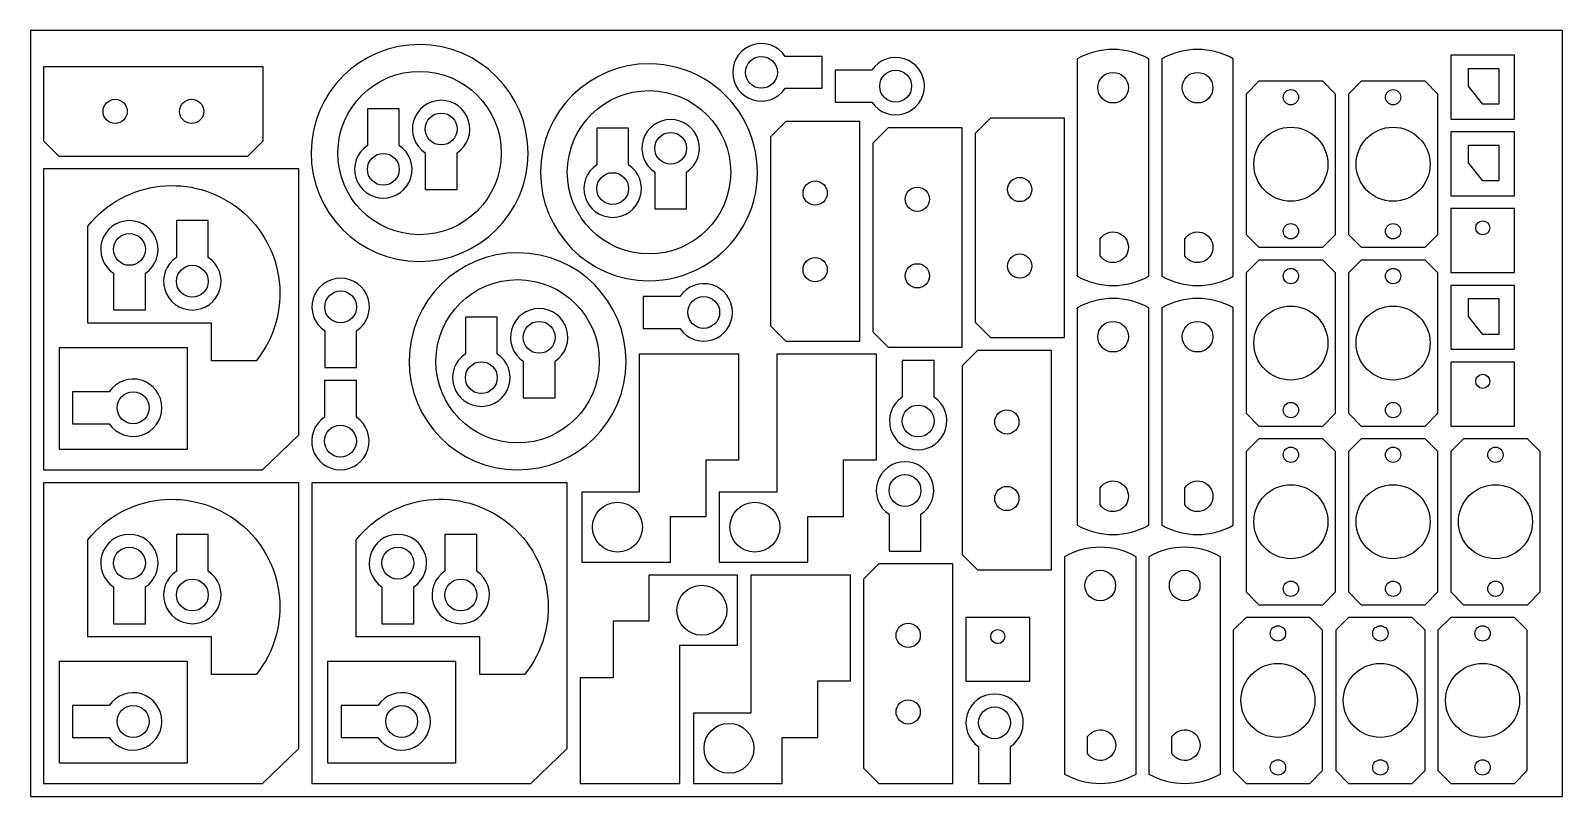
# Model space of a CAD drawing. Header units: metres. Extents: x 0 to 1200, y 0 to 600.
import ezdxf

# ---------------------------------------------------------------- set-up
doc = ezdxf.new("R2010")
doc.units = ezdxf.units.M

msp = doc.modelspace()

# ---------------------------------------------------------------- linework, layer by layer
for points in [[(0, 0), (1200, 0), (1200, 600), (0, 600)], [(1162.6, 530.7), (1162.6, 580.7), (1112.6, 580.7), (1112.6, 530.7)], [(10.2, 571.7), (10.2, 513.7), (22.2, 501.7), (170.2, 501.7), (182.2, 513.7), (182.2, 571.7)], [(1150.1, 570.4), (1150.1, 542.4), (1137.6, 542.4), (1126.5, 556.4), (1126.5, 570.4)], [(952.3, 440.3), (962.3, 430.3), (1012.3, 430.3), (1022.3, 440.3), (1022.3, 550.3), (1012.3, 560.3), (962.3, 560.3), (952.3, 550.3)], [(1032.4, 440.3), (1042.4, 430.3), (1092.4, 430.3), (1102.4, 440.3), (1102.4, 550.3), (1092.4, 560.3), (1042.4, 560.3), (1032.4, 550.3)], [(649.6, 528.7), (591.6, 528.7), (579.6, 516.7), (579.6, 368.7), (591.6, 356.7), (649.6, 356.7)], [(809.9, 531.5), (751.9, 531.5), (739.9, 519.5), (739.9, 371.5), (751.9, 359.5), (809.9, 359.5)], [(729.7, 523.9), (671.7, 523.9), (659.7, 511.9), (659.7, 363.9), (671.7, 351.9), (729.7, 351.9)], [(1162.6, 470.6), (1162.6, 520.6), (1112.6, 520.6), (1112.6, 470.6)], [(1150.1, 510.3), (1150.1, 482.3), (1137.6, 482.3), (1126.5, 496.3), (1126.5, 510.3)], [(10.2, 255.9), (181.7, 255.9), (210.2, 283.3), (210.2, 491.6), (10.2, 491.6)], [(1162.6, 410.5), (1162.6, 460.5), (1112.6, 460.5), (1112.6, 410.5)], [(952.3, 300.2), (962.3, 290.2), (1012.3, 290.2), (1022.3, 300.2), (1022.3, 410.2), (1012.3, 420.2), (962.3, 420.2), (952.3, 410.2)], [(1032.4, 300.2), (1042.4, 290.2), (1092.4, 290.2), (1102.4, 300.2), (1102.4, 410.2), (1092.4, 420.2), (1042.4, 420.2), (1032.4, 410.2)], [(1162.6, 350.4), (1162.6, 400.4), (1112.6, 400.4), (1112.6, 350.4)], [(1150.1, 390), (1150.1, 362), (1137.6, 362), (1126.5, 376), (1126.5, 390)], [(22.7, 271.8), (22.7, 351.8), (122.7, 351.8), (122.7, 271.8)], [(799.8, 349.4), (741.8, 349.4), (729.8, 337.4), (729.8, 189.4), (741.8, 177.4), (799.8, 177.4)], [(431.8, 183.4), (501.4, 183.4), (501.4, 219.4), (529.3, 219.4), (529.3, 263.8), (554.9, 263.8), (554.9, 346.6), (476.8, 346.6), (476.8, 238.4), (431.8, 238.4)], [(539.5, 183.4), (609, 183.4), (609, 219.4), (636.9, 219.4), (636.9, 263.8), (662.6, 263.8), (662.6, 346.6), (584.5, 346.6), (584.5, 238.4), (539.5, 238.4)], [(1162.6, 290.2), (1162.6, 340.2), (1112.6, 340.2), (1112.6, 290.2)], [(952.3, 160.2), (962.3, 150.2), (1012.3, 150.2), (1022.3, 160.2), (1022.3, 270.2), (1012.3, 280.2), (962.3, 280.2), (952.3, 270.2)], [(1032.4, 160.2), (1042.4, 150.2), (1092.4, 150.2), (1102.4, 160.2), (1102.4, 270.2), (1092.4, 280.2), (1042.4, 280.2), (1032.4, 270.2)], [(1112.6, 160.2), (1122.6, 150.2), (1172.6, 150.2), (1182.6, 160.2), (1182.6, 270.2), (1172.6, 280.2), (1122.6, 280.2), (1112.6, 270.2)], [(10.2, 10.2), (181.7, 10.2), (210.2, 37.6), (210.2, 245.8), (10.2, 245.8)], [(220.4, 10.2), (391.9, 10.2), (420.4, 37.6), (420.4, 245.8), (220.4, 245.8)], [(722.5, 182.2), (664.5, 182.2), (652.5, 170.2), (652.5, 22.2), (664.5, 10.2), (722.5, 10.2)], [(553.7, 173.4), (484.2, 173.4), (484.2, 137.4), (456.3, 137.4), (456.3, 93), (430.6, 93), (430.6, 10.2), (508.7, 10.2), (508.7, 118.4), (553.7, 118.4)], [(519.2, 10.2), (588.7, 10.2), (588.7, 46.2), (616.6, 46.2), (616.6, 90.5), (642.3, 90.5), (642.3, 173.4), (564.2, 173.4), (564.2, 65.2), (519.2, 65.2)], [(782.7, 90.2), (782.7, 140.2), (732.7, 140.2), (732.7, 90.2)], [(942.2, 20.2), (952.2, 10.2), (1002.2, 10.2), (1012.2, 20.2), (1012.2, 130.2), (1002.2, 140.2), (952.2, 140.2), (942.2, 130.2)], [(1022.4, 20.2), (1032.4, 10.2), (1082.4, 10.2), (1092.4, 20.2), (1092.4, 130.2), (1082.4, 140.2), (1032.4, 140.2), (1022.4, 130.2)], [(1102.5, 20.2), (1112.5, 10.2), (1162.5, 10.2), (1172.5, 20.2), (1172.5, 130.2), (1162.5, 140.2), (1112.5, 140.2), (1102.5, 130.2)], [(22.7, 26), (22.7, 106), (122.7, 106), (122.7, 26)], [(232.9, 26), (232.9, 106), (332.9, 106), (332.9, 26)]]:
    msp.add_lwpolyline(points, close=True)
for points in [[(305.1, 589.1, 1), (304.3, 419.1, 1)], [(591.2, 579.8, 3.296663), (591.2, 554.8), (620, 554.8), (620, 579.8)], [(572.5, 579.8, -1), (572.5, 554.8, -1)], [(659, 544, 3.296663), (659, 569), (630.2, 569), (630.2, 544)], [(876, 577.9, 0.262544), (820, 577.9), (820, 407.6, 0.262544), (876, 407.6)], [(942.2, 577.9, 0.262544), (886.2, 577.9), (886.2, 407.6, 0.262544), (942.2, 407.6)], [(304.4, 440.1, -1), (305, 568.1, -1)], [(484.8, 574, 1), (484.1, 404, 1)], [(677.7, 544, -1), (677.7, 569, -1)], [(848, 567.3, -1), (848, 543.3, -1)], [(914.2, 567.3, -1), (914.2, 543.3, -1)], [(484.2, 425, -1), (484.7, 553, -1)], [(987.3, 541.8, -1), (987.3, 553.8, -1)], [(1067.4, 541.8, -1), (1067.4, 553.8, -1)], [(75.7, 536.7, -1), (56.7, 536.7, -1)], [(135.7, 536.7, -1), (116.7, 536.7, -1)], [(334.1, 504.2, 3.296663), (309.1, 504.2), (309.1, 475.4), (334.1, 475.4)], [(263.8, 510, 3.296663), (288.8, 510), (288.8, 538.8), (263.8, 538.8)], [(334.1, 522.9, -1), (309.1, 522.9, -1)], [(513.9, 489.1, 3.296663), (488.9, 489.1), (488.9, 460.3), (513.9, 460.3)], [(443.5, 494.9, 3.296663), (468.5, 494.9), (468.5, 523.7), (443.5, 523.7)], [(513.9, 507.8, -1), (488.9, 507.8, -1)], [(987.3, 466.3, -1), (987.3, 524.3, -1)], [(1067.4, 466.3, -1), (1067.4, 524.3, -1)], [(263.8, 491.3, -1), (288.8, 491.3, -1)], [(443.5, 476.2, -1), (468.5, 476.2, -1)], [(614.6, 463.2, -1), (614.6, 482.2, -1)], [(774.9, 466, -1), (774.9, 485, -1)], [(44.8, 446.9, -1), (176.7, 341.2), (141.7, 341.2), (141.7, 370.9), (44.8, 370.9)], [(694.7, 458.4, -1), (694.7, 477.4, -1)], [(89.9, 409.9, 3.296663), (64.9, 409.9), (64.9, 381.1), (89.9, 381.1)], [(114.2, 422.3, 3.296663), (139.2, 422.3), (139.2, 451.1), (114.2, 451.1)], [(987.3, 436.8, -1), (987.3, 448.8, -1)], [(1067.4, 436.8, -1), (1067.4, 448.8, -1)], [(1143.1, 445.5, -1), (1132.1, 445.5, -1)], [(89.9, 428.6, -1), (64.9, 428.6, -1)], [(838, 436.9, -3.316625), (838, 423.6)], [(904.2, 436.9, -3.316625), (904.2, 423.6)], [(381.9, 425.9, 1), (381.1, 255.9, 1)], [(614.6, 403.2, -1), (614.6, 422.2, -1)], [(774.9, 406, -1), (774.9, 425, -1)], [(114.2, 403.6, -1), (139.2, 403.6, -1)], [(694.7, 398.4, -1), (694.7, 417.4, -1)], [(987.3, 401.7, -1), (987.3, 413.7, -1)], [(1067.4, 401.7, -1), (1067.4, 413.7, -1)], [(255.4, 364.8, 3.296663), (230.4, 364.8), (230.4, 336), (255.4, 336)], [(381.2, 276.9, -1), (381.8, 404.9, -1)], [(508.6, 366.7, 3.296663), (508.6, 391.7), (479.8, 391.7), (479.8, 366.7)], [(255.4, 383.5, -1), (230.4, 383.5, -1)], [(527.3, 366.7, -1), (527.3, 391.7, -1)], [(876, 382.8, 0.262544), (820, 382.8), (820, 212.5, 0.262544), (876, 212.5)], [(942.2, 382.8, 0.262544), (886.2, 382.8), (886.2, 212.5, 0.262544), (942.2, 212.5)], [(987.3, 326.2, -1), (987.3, 384.2, -1)], [(1067.4, 326.2, -1), (1067.4, 384.2, -1)], [(340.6, 346.8, 3.296663), (365.6, 346.8), (365.6, 375.6), (340.6, 375.6)], [(410.9, 341, 3.296663), (385.9, 341), (385.9, 312.2), (410.9, 312.2)], [(410.9, 359.7, -1), (385.9, 359.7, -1)], [(848, 372.2, -1), (848, 348.2, -1)], [(914.2, 372.2, -1), (914.2, 348.2, -1)], [(340.6, 328.1, -1), (365.6, 328.1, -1)], [(682.8, 312.8, 3.296663), (707.8, 312.8), (707.8, 341.6), (682.8, 341.6)], [(61.6, 292, 3.296663), (61.6, 317), (32.8, 317), (32.8, 292)], [(230.2, 297.1, 3.296663), (255.2, 297.1), (255.2, 325.9), (230.2, 325.9)], [(1143.1, 325.2, -1), (1132.1, 325.2, -1)], [(80.3, 292, -1), (80.3, 317, -1)], [(682.8, 294.1, -1), (707.8, 294.1, -1)], [(764.8, 283.9, -1), (764.8, 302.9, -1)], [(987.3, 296.7, -1), (987.3, 308.7, -1)], [(1067.4, 296.7, -1), (1067.4, 308.7, -1)], [(230.2, 278.4, -1), (255.2, 278.4, -1)], [(987.3, 261.7, -1), (987.3, 273.7, -1)], [(1067.4, 261.7, -1), (1067.4, 273.7, -1)], [(1147.6, 261.7, -1), (1147.6, 273.7, -1)], [(697.5, 221, 3.296663), (672.5, 221), (672.5, 192.2), (697.5, 192.2)], [(697.5, 239.7, -1), (672.5, 239.7, -1)], [(764.8, 223.9, -1), (764.8, 242.9, -1)], [(838, 241.8, -3.316625), (838, 228.5)], [(904.2, 241.8, -3.316625), (904.2, 228.5)], [(987.3, 186.2, -1), (987.3, 244.2, -1)], [(1067.4, 186.2, -1), (1067.4, 244.2, -1)], [(1147.6, 186.2, -1), (1147.6, 244.2, -1)], [(44.8, 201.1, -1), (176.7, 95.4), (141.7, 95.4), (141.7, 125.1), (44.8, 125.1)], [(255, 201.1, -1), (387, 95.4), (352, 95.4), (352, 125.1), (255, 125.1)], [(459.7, 230.5, -1), (459.7, 191.4, -1)], [(567.4, 230.5, -1), (567.4, 191.4, -1)], [(89.9, 164.1, 3.296663), (64.9, 164.1), (64.9, 135.3), (89.9, 135.3)], [(114.2, 176.5, 3.296663), (139.2, 176.5), (139.2, 205.3), (114.2, 205.3)], [(300.2, 164.1, 3.296663), (275.2, 164.1), (275.2, 135.3), (300.2, 135.3)], [(324.5, 176.5, 3.296663), (349.5, 176.5), (349.5, 205.3), (324.5, 205.3)], [(89.9, 182.8, -1), (64.9, 182.8, -1)], [(300.2, 182.8, -1), (275.2, 182.8, -1)], [(866, 187.8, 0.262544), (810, 187.8), (810, 17.5, 0.262544), (866, 17.5)], [(932.1, 187.8, 0.262544), (876.1, 187.8), (876.1, 17.5, 0.262544), (932.1, 17.5)], [(114.2, 157.8, -1), (139.2, 157.8, -1)], [(324.5, 157.8, -1), (349.5, 157.8, -1)], [(838, 177.2, -1), (838, 153.2, -1)], [(904.1, 177.2, -1), (904.1, 153.2, -1)], [(987.3, 156.7, -1), (987.3, 168.7, -1)], [(1067.4, 156.7, -1), (1067.4, 168.7, -1)], [(1147.6, 156.7, -1), (1147.6, 168.7, -1)], [(525.9, 126.3, -1), (525.9, 165.4, -1)], [(687.5, 116.7, -1), (687.5, 135.7, -1)], [(977.2, 121.7, -1), (977.2, 133.7, -1)], [(1057.4, 121.7, -1), (1057.4, 133.7, -1)], [(1137.5, 121.7, -1), (1137.5, 133.7, -1)], [(763.2, 125.2, -1), (752.2, 125.2, -1)], [(977.2, 46.2, -1), (977.2, 104.2, -1)], [(1057.4, 46.2, -1), (1057.4, 104.2, -1)], [(1137.5, 46.2, -1), (1137.5, 104.2, -1)], [(61.6, 46.2, 3.296663), (61.6, 71.2), (32.8, 71.2), (32.8, 46.2)], [(272, 46.2, 3.296663), (272, 71.2), (243.2, 71.2), (243.2, 46.2)], [(687.5, 56.7, -1), (687.5, 75.7, -1)], [(767.7, 39, 3.296663), (742.7, 39), (742.7, 10.2), (767.7, 10.2)], [(80.3, 46.2, -1), (80.3, 71.2, -1)], [(290.7, 46.2, -1), (290.7, 71.2, -1)], [(767.7, 57.7, -1), (742.7, 57.7, -1)], [(547.1, 57.2, -1), (547.1, 18.1, -1)], [(828, 46.8, -3.316625), (828, 33.5)], [(894.1, 46.8, -3.316625), (894.1, 33.5)], [(977.2, 16.7, -1), (977.2, 28.7, -1)], [(1057.4, 16.7, -1), (1057.4, 28.7, -1)], [(1137.5, 16.7, -1), (1137.5, 28.7, -1)]]:
    msp.add_lwpolyline(points, format="xyb", close=True)

doc.saveas('drawing.dxf')
